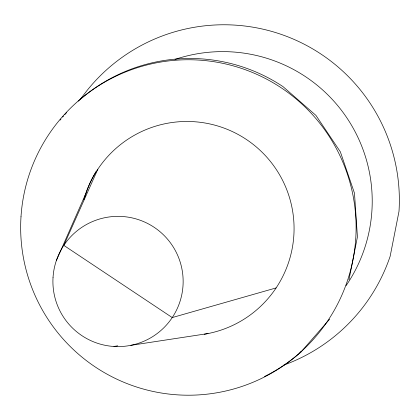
<?xml version="1.0" encoding="UTF-8"?>
<svg xmlns="http://www.w3.org/2000/svg" width="420" height="420" viewBox="0 0 420 420"><rect width="100%" height="100%" fill="white"/><g stroke="black" fill="none" stroke-linecap="round" stroke-linejoin="round"><path stroke-width="0.63" d="M348.957 279.867L357.425 236.912L354.485 193.221L340.337 151.783L315.95 115.416L282.98 86.599A167.738 167.711 52.5 0 0 78.267 101.141M56.327 260.642L85.517 194.297M97.834 169.208L63.819 245.385L172.232 317.572L276.124 287.915M329.663 319.169L300.851 352.133L299.187 353.409M113.883 346.469L117.742 345.823M130.84 345.329L208.052 333.559M300.452 351.687L300.851 352.133A167.738 167.711 52.5 0 1 264.49 376.519M84.556 197.941A107.951 107.935 52.5 0 1 96.075 171.512M83.8 199.878A107.1 107.079 52.5 0 1 200.513 122.33A107.1 107.079 52.5 0 1 294.053 226.695A107.1 107.079 52.5 0 1 204.236 334.252M60.134 120.099A167.738 167.711 52.5 0 1 60.974 119.081M62.669 117.064A167.738 167.711 52.5 0 1 63.53 116.067M64.838 114.587A167.738 167.711 52.5 0 1 66.607 112.628M283.731 365.111A175.423 175.397 52.5 0 0 390.143 256.305L399 211.381A175.423 175.397 52.5 0 0 80.504 99.209M174.983 59.42A149.552 149.53 52.5 0 1 346.075 285.653M53.041 277.321A65.126 65.116 52.5 0 0 146.932 339.838A65.126 65.116 52.5 0 0 154.109 227.273A65.126 65.116 52.5 0 0 53.041 277.321M21 216.783A167.738 167.711 52.5 0 0 262.826 377.795A167.738 167.711 52.5 0 0 281.321 87.874A167.738 167.711 52.5 0 0 21 216.783"/></g></svg>
